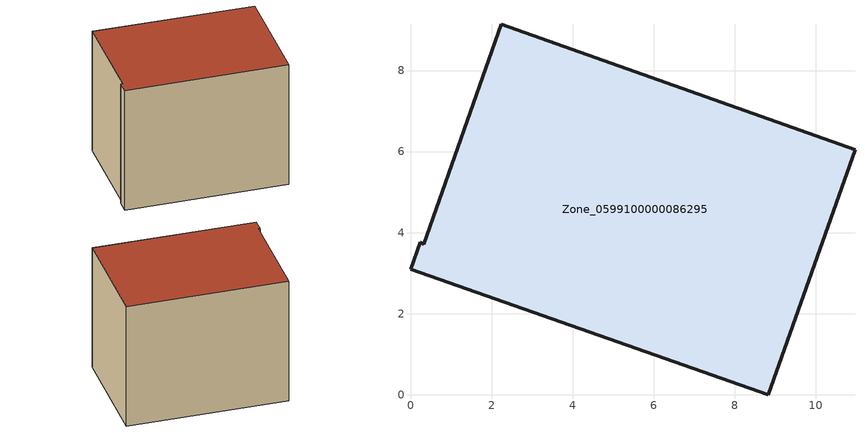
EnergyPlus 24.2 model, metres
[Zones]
Zone_0599100000086295
 floor ground (C_G): 0,3.09 0.24,3.76 0.33,3.71 2.24,9.14 10.97,6.05 8.83,0 z0.57
 wall outside (C_F): 8.83,0 10.97,6.05 2.24,9.14 0.33,3.71 0.24,3.76 0,3.09 8.83,0 z0.57:8.2
 roof outside (C_R): 0.24,3.76 0,3.09 8.83,0 10.97,6.05 2.24,9.14 0.33,3.71 z8.2
[BUILDING]
Pand.0599100000086295: North Axis=0; Terrain=City; Loads Convergence Tolerance Value=0.04; Temperature Convergence Tolerance Value=0.4; Solar Distribution=FullExterior; Maximum Number of Warmup Days=25; Minimum Number of Warmup Days=1
[Site:Location]
Rotterdam.The.Hague.AP_ZH_NLD Design_Conditions: Latitude=51.96; Longitude=4.45; Time Zone=1; Elevation=-4.5
[SITE:GROUNDTEMPERATURE:BUILDINGSURFACE]
18, 18, 18, 18, 18, 18, 18, 18, 18, 18, 18, 18
[MATERIAL] Thermal Absorptance=0.9; Solar Absorptance=0.7; Visible Absorptance=0.7
Name | Roughness | Thickness | Conductivity | Density | Specific Heat
G.TC.1965-1974 | MediumSmooth | 0.15 | 0.882353 | 540 | 1210
F.TC.1965-1974 | Rough | 0.3 | 0.697674 | 1920 | 840
R.TC.1965-1974 | MediumRough | 0.2 | 0.232558 | 1500 | 1000
[CONSTRUCTION]
C_G: G.TC.1965-1974
C_F: F.TC.1965-1974
C_R: R.TC.1965-1974
[ZONE]
Zone_0599100000086295: Type=1; Multiplier=1; Ceiling Height=Autocalculate; Volume=Autocalculate; Floor Area=autocalculate; Part of Total Floor Area=Yes
[ZONEINFILTRATION:DESIGNFLOWRATE]
Infil_Zone_0599100000086295: Zone or ZoneList or Space or SpaceList=Zone_0599100000086295; Schedule=AlwaysOn; Design Flow Rate Calculation Method=Flow/Area; Flow Rate per Floor Area=0.003; Constant Term Coefficient=1; Temperature Term Coefficient=0; Velocity Term Coefficient=0; Velocity Squared Term Coefficient=0
[HVACTEMPLATE:ZONE:IDEALLOADSAIRSYSTEM]
Zone_0599100000086295: Maximum Heating Supply Air Temperature=50; Minimum Cooling Supply Air Temperature=13; Maximum Heating Supply Air Humidity Ratio=0.0156; Minimum Cooling Supply Air Humidity Ratio=0.0077; Heating Limit=NoLimit; Cooling Limit=NoLimit; Dehumidification Control Type=ConstantSensibleHeatRatio; Cooling Sensible Heat Ratio=0.7; Dehumidification Setpoint=60; Humidification Control Type=None; Humidification Setpoint=30; Outdoor Air Method=None; Outdoor Air Flow Rate per Person=0.00944; Outdoor Air Flow Rate per Zone Floor Area=0; Outdoor Air Flow Rate per Zone=0; Demand Controlled Ventilation Type=None; Outdoor Air Economizer Type=NoEconomizer; Heat Recovery Type=None; Sensible Heat Recovery Effectiveness=0.7; Latent Heat Recovery Effectiveness=0.65
[ZONECONTROL:THERMOSTAT]
ThermostatControl_Zone_0599100000086295: Zone or ZoneList=Zone_0599100000086295; Control Type Schedule=DualSetpointControlType; Control 1=Thermostat_Zone_0599100000086295; Temperature Difference Between Cutout And Setpoint=0
[THERMOSTATSETPOINT:DUALSETPOINT]
Thermostat_Zone_0599100000086295: Heating Setpoint Temperature Schedule=HeatingSetpoint_Zone_0599100000086295; Cooling Setpoint Temperature Schedule=CoolingSetpoint_Zone_0599100000086295
[SCHEDULE:COMPACT]
HeatingSetpoint_Zone_0599100000086295: Through: 12/31, For: AllDays, Until: 24:00, 21
CoolingSetpoint_Zone_0599100000086295: Through: 12/31, For: AllDays, Until: 24:00, 24
DualSetpointControlType: Through: 12/31, For: AllDays, Until: 24:00, 4
AlwaysOn: Through: 12/31, For: AllDays, Until: 24:00, 1
